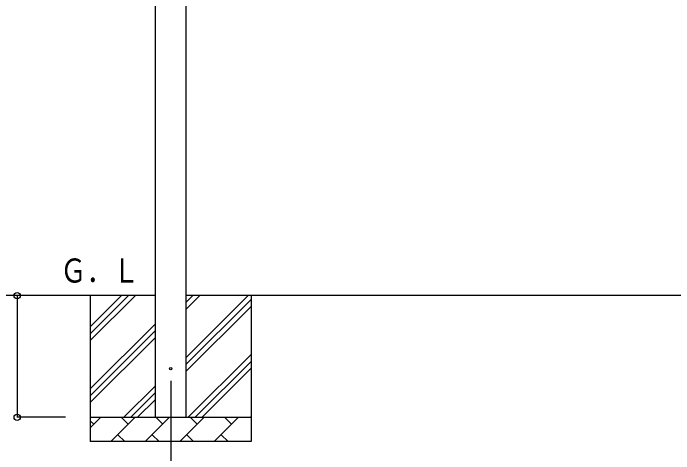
# Model space of a CAD drawing. Units: millimetres, scale not verified. Extents: x -12615 to 12615, y -8910 to 8910.
# Drawn here: x -11254 to -8543, y -5632 to -3822 of the extents above; entities that cross this region are included whole.
import ezdxf
from ezdxf.enums import TextEntityAlignment as Align

# ---------------------------------------------------------------- set-up
doc = ezdxf.new("R2010")
doc.units = ezdxf.units.MM
doc.header["$LTSCALE"] = 40
for name, color, linetype in [('0-3_YKK_12', 2, 'Continuous'), ('0-4_YKK_13', 4, 'Continuous'), ('0-5_YKK_A1', 4, 'Continuous'), ('0-6_YKK_D', 6, 'Continuous')]:
    doc.layers.add(name, color=color, linetype=linetype)
doc.styles.add('ＭＳ ゴシック', font='')
doc.styles.get('ＭＳ ゴシック').set_extended_font_data('MS Gothic')

msp = doc.modelspace()

# ---------------------------------------------------------------- linework, layer by layer
at = {"layer": '0-3_YKK_12'}
msp.add_line((-10608.15, -5332.18), (-10608.15, -5832.18), dxfattribs=at)
at = {"layer": '0-4_YKK_13'}
msp.add_circle((-10608.15, -5282.18), 4.5, dxfattribs=at)
at = {"layer": '0-5_YKK_A1'}
for p, q in [((-10670.65, -5482.18), (-10670.65, -2685.18)), ((-10545.65, -2685.18), (-10545.65, -5482.18)), ((-10670.65, -4982.18), (-11440.65, -4982.18)), ((-10938.15, -4982.18), (-10938.15, -5582.18)), ((-10938.15, -5167.23), (-10753.1, -4982.18)), ((-10938.15, -5138.95), (-10781.38, -4982.18)), ((-10938.15, -5110.67), (-10809.67, -4982.18)), ((-10545.65, -5237.28), (-10290.55, -4982.18)), ((-10545.65, -5039.29), (-10488.54, -4982.18)), ((-10545.65, -5011.01), (-10516.83, -4982.18)), ((-4797.65, -4982.18), (-10545.65, -4982.18)), ((-10278.15, -4982.18), (-10278.15, -5582.18)), ((-10545.65, -5265.57), (-10278.15, -4998.07)), ((-10545.65, -5293.85), (-10278.15, -5026.35)), ((-10938.15, -5365.22), (-10670.65, -5097.72)), ((-10938.15, -5393.51), (-10670.65, -5126.01)), ((-10938.15, -5421.79), (-10670.65, -5154.29)), ((-10535.99, -5482.18), (-10278.15, -5224.34)), ((-10507.71, -5482.18), (-10278.15, -5252.62)), ((-10479.43, -5482.18), (-10278.15, -5280.91)), ((-10800.55, -5482.18), (-10670.65, -5352.28)), ((-10772.27, -5482.18), (-10670.65, -5380.57)), ((-10743.98, -5482.18), (-10670.65, -5408.85)), ((-10938.15, -5482.18), (-10278.15, -5482.18)), ((-10938.15, -5525.08), (-10895.26, -5482.18)), ((-10923.81, -5510.74), (-10938.15, -5496.4)), ((-10853.84, -5582.18), (-10753.84, -5482.18)), ((-10782.39, -5510.74), (-10810.94, -5482.18)), ((-10712.42, -5582.18), (-10612.42, -5482.18)), ((-10640.97, -5510.74), (-10669.52, -5482.18)), ((-10570.99, -5582.18), (-10470.99, -5482.18)), ((-10499.55, -5510.74), (-10528.1, -5482.18)), ((-10429.57, -5582.18), (-10329.57, -5482.18)), ((-10358.13, -5510.74), (-10386.68, -5482.18)), ((-10281.44, -5482.18), (-10278.15, -5478.9)), ((-10825.28, -5553.63), (-10796.73, -5582.18)), ((-10683.86, -5553.63), (-10655.31, -5582.18)), ((-10542.44, -5553.63), (-10513.89, -5582.18)), ((-10401.02, -5553.63), (-10372.47, -5582.18)), ((-10278.15, -5582.18), (-10938.15, -5582.18))]:
    msp.add_line(p, q, dxfattribs=at)
at = {"layer": '0-6_YKK_D'}
for p, q in [((-11039.15, -4982.18), (-11239.15, -4982.18)), ((-11238.15, -4982.18), (-11238.15, -5482.18)), ((-11039.15, -5482.18), (-11239.15, -5482.18))]:
    msp.add_line(p, q, dxfattribs=at)
for centre in [(-11238.15, -4982.18), (-11238.15, -5482.18)]:
    msp.add_circle(centre, 12.75, dxfattribs=at)

# ---------------------------------------------------------------- texts
at = {"layer": '0-5_YKK_A1', "style": 'ＭＳ ゴシック', "width": 0.8}
msp.add_text('Ｇ．Ｌ', height=98.97, dxfattribs=at).set_placement((-11061.48, -4958.46), align=Align.BOTTOM_LEFT)

doc.saveas('drawing.dxf')
